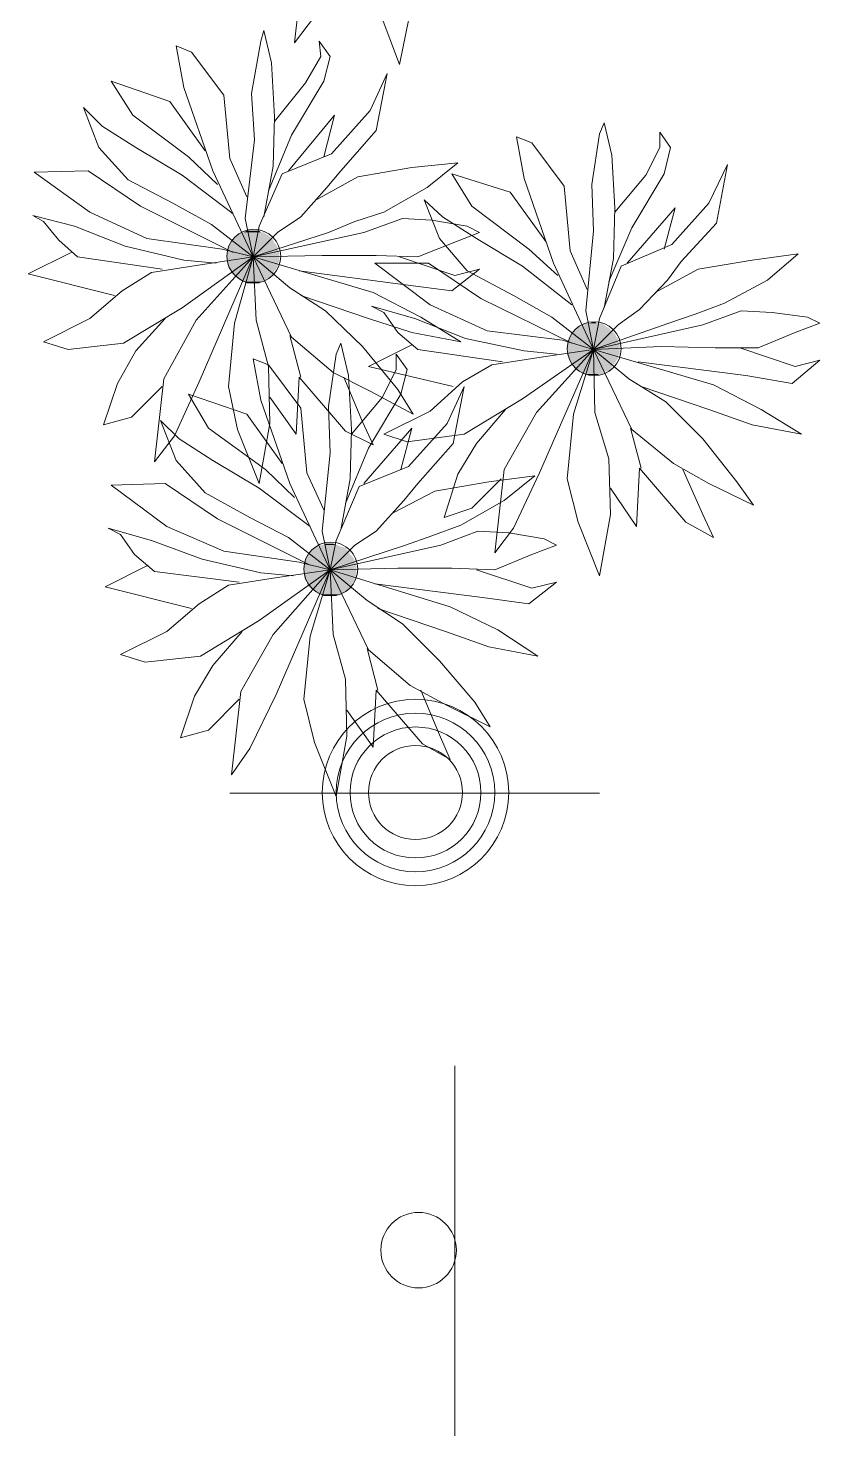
# Model space of a CAD drawing. Header units: millimetres. Extents: x -419 to 20046, y -14642 to 2638.
# Drawn here: x 16.887 to 17.316, y 21.156 to 21.917 of the extents above; entities that cross this region are included whole.
import ezdxf

# ---------------------------------------------------------------- set-up
doc = ezdxf.new("R2010")
doc.units = ezdxf.units.MM
for name, color, linetype, true_color in [('PDF11_EXECPP', 7, 'Continuous', 0xb3b3b3), ('PDF11_EXLSTR', 7, 'Continuous', 0xb3b3b3), ('PDF11_EXSISN', 7, 'Continuous', 0xb3b3b3)]:
    doc.layers.add(name, color=color, linetype=linetype, true_color=true_color)

msp = doc.modelspace()

# ---------------------------------------------------------------- linework, layer by layer
at = {"layer": 'PDF11_EXECPP', "lineweight": 20}
msp.add_lwpolyline([(17.19638, 21.50339), (16.99636, 21.50339)], dxfattribs=at)
for radius in [0.05042, 0.04292, 0.03542, 0.02542]:
    msp.add_circle((17.09678, 21.5038), radius, dxfattribs=at)
at = {"layer": 'PDF11_EXLSTR', "lineweight": 18}
for points in [[(17.03636, 21.95426), (17.03136, 21.90925), (17.0422, 21.92342)], [(17.0772, 21.92675), (17.08803, 21.89759), (17.0947, 21.93009)], [(16.99803, 21.81675), (16.97052, 21.83758), (16.94552, 21.85258), (16.92719, 21.86425), (16.91719, 21.87425), (16.92552, 21.85258), (16.94136, 21.83508), (16.96552, 21.82258), (16.98636, 21.81091), (17.00886, 21.79341), (17.00469, 21.81425), (17.00969, 21.85675), (17.00803, 21.88175), (17.01303, 21.91009), (17.01469, 21.91592), (17.01886, 21.89842), (17.02053, 21.86925), (17.01969, 21.84258), (17.01469, 21.81508)], [(17.00553, 21.82591), (16.99636, 21.84675), (16.99303, 21.88092), (16.97552, 21.90425), (16.96719, 21.90759), (16.97136, 21.88508), (16.98719, 21.84008), (17.00886, 21.79341), (16.99219, 21.79758), (16.95136, 21.80341), (16.92052, 21.81758), (16.89052, 21.83925), (16.91969, 21.84008), (16.94802, 21.82091), (16.99803, 21.79591)], [(17.02053, 21.86675), (17.0372, 21.88758), (17.04553, 21.90175), (17.0447, 21.91009), (17.05053, 21.90175), (17.0472, 21.88842), (17.0297, 21.85925), (17.01719, 21.82925)], [(17.04303, 21.82425), (17.06553, 21.83675), (17.0947, 21.84175), (17.1197, 21.84425), (17.10303, 21.83091), (17.0797, 21.81758), (17.06386, 21.81258), (17.0497, 21.80674), (17.00886, 21.79341), (17.02219, 21.80674), (17.0347, 21.81508), (17.04886, 21.83091), (17.05636, 21.84008), (17.07553, 21.86175), (17.08137, 21.89258), (17.0722, 21.87258), (17.05136, 21.84925), (17.0247, 21.83841), (17.01219, 21.81008), (17.00886, 21.79341), (17.06887, 21.80674), (17.0897, 21.81425), (17.10554, 21.81341), (17.1247, 21.81008), (17.13137, 21.80674), (17.11887, 21.80174), (17.09803, 21.79341), (17.07553, 21.79424), (17.04636, 21.79424), (17.00886, 21.79341), (16.98053, 21.78924), (16.95386, 21.78508), (16.93802, 21.77508), (16.92052, 21.76007), (16.89552, 21.74757), (16.90885, 21.74341), (16.93886, 21.74674), (16.97052, 21.76591), (17.00886, 21.79341), (16.97802, 21.75924), (16.96052, 21.72757), (16.95552, 21.68257), (16.96636, 21.69674), (16.97969, 21.7259), (17.00886, 21.79341), (16.99886, 21.75757), (16.99553, 21.7234), (17.00053, 21.70007), (17.01219, 21.6709), (17.01803, 21.7034), (17.01719, 21.73424), (17.01053, 21.75924), (17.00886, 21.79341), (17.0297, 21.75007), (17.0522, 21.73091), (17.0722, 21.7209), (17.09553, 21.7084), (17.0872, 21.72174), (17.06803, 21.74507), (17.04803, 21.76424), (17.02886, 21.77674), (17.00886, 21.79341), (17.07387, 21.77424), (17.0997, 21.76091), (17.12137, 21.74757), (17.0947, 21.75257), (17.07137, 21.76007), (17.0347, 21.77258)], [(16.98303, 21.85091), (16.96386, 21.87758), (16.93219, 21.88842), (16.94386, 21.87008), (16.97386, 21.84758), (16.98969, 21.83258)], [(17.02803, 21.84008), (17.05303, 21.87008), (17.0472, 21.84758)], [(17.18137, 21.76757), (17.15471, 21.78841), (17.1297, 21.80341), (17.11137, 21.81508), (17.10137, 21.82425), (17.1097, 21.80341), (17.1247, 21.78591), (17.14971, 21.77258), (17.17054, 21.76091), (17.19304, 21.74341), (17.18888, 21.76424), (17.19304, 21.80758), (17.19221, 21.83258), (17.19638, 21.86008), (17.19888, 21.86592), (17.20304, 21.84841), (17.20471, 21.82008), (17.20388, 21.79258), (17.19888, 21.76591)], [(17.18971, 21.77591), (17.18054, 21.79674), (17.17721, 21.83175), (17.15971, 21.85508), (17.15137, 21.85842), (17.15554, 21.83591), (17.17137, 21.79008), (17.19304, 21.74341), (17.17637, 21.74841), (17.13554, 21.75341), (17.1047, 21.76757), (17.0747, 21.79008), (17.10387, 21.79008), (17.1322, 21.77091), (17.18137, 21.74674)], [(17.20471, 21.81758), (17.22138, 21.83758), (17.22888, 21.85258), (17.22888, 21.86092), (17.23471, 21.85258), (17.23138, 21.83841), (17.21388, 21.80924), (17.20138, 21.78008)], [(17.22638, 21.77424), (17.24971, 21.78674), (17.27888, 21.79174), (17.30388, 21.79508), (17.28722, 21.78091), (17.26388, 21.76841), (17.24805, 21.76257), (17.23388, 21.75757), (17.19304, 21.74341), (17.20638, 21.75674), (17.21804, 21.76507), (17.23305, 21.78091), (17.24055, 21.79091), (17.25971, 21.81174), (17.26555, 21.84341), (17.25555, 21.82258), (17.23555, 21.80008), (17.20804, 21.78841), (17.19638, 21.76007), (17.19304, 21.74341), (17.25221, 21.75674), (17.27305, 21.76424), (17.28972, 21.76341), (17.30888, 21.76091), (17.31555, 21.75757), (17.30222, 21.75257), (17.28222, 21.74424), (17.25888, 21.74424), (17.22971, 21.74507), (17.19304, 21.74341), (17.16471, 21.73924), (17.13804, 21.73507), (17.1222, 21.7259), (17.1047, 21.71007), (17.0797, 21.69757), (17.0922, 21.6934), (17.12304, 21.69757), (17.15471, 21.71674), (17.19304, 21.74341), (17.16221, 21.70924), (17.1447, 21.6784), (17.1397, 21.6334), (17.14971, 21.64673), (17.16387, 21.67673), (17.19304, 21.74341), (17.18221, 21.7084), (17.17887, 21.6734), (17.18471, 21.65007), (17.19638, 21.6209), (17.20221, 21.65423), (17.20138, 21.68423), (17.19388, 21.70924), (17.19304, 21.74341), (17.21388, 21.70007), (17.23638, 21.68173), (17.25555, 21.6709), (17.27972, 21.65923), (17.27055, 21.67173), (17.25221, 21.69507), (17.23221, 21.71507), (17.21221, 21.72757), (17.19304, 21.74341), (17.25805, 21.72424), (17.28388, 21.7109), (17.30555, 21.69757), (17.27888, 21.70257), (17.25555, 21.7109), (17.21888, 21.7234)], [(17.16721, 21.80174), (17.14804, 21.82841), (17.11637, 21.83841), (17.1272, 21.82091), (17.15804, 21.79758), (17.17387, 21.78341)], [(17.21138, 21.79008), (17.23721, 21.82008), (17.23138, 21.79758)], [(16.95969, 21.78674), (16.91385, 21.79341), (16.90385, 21.80258), (16.89552, 21.81258), (16.88968, 21.81591), (16.91219, 21.81008), (16.93969, 21.79924), (16.97136, 21.79174), (16.98886, 21.79008)], [(16.91052, 21.79591), (16.88718, 21.78424), (16.93385, 21.77258)], [(17.08803, 21.79341), (17.11804, 21.78341), (17.13137, 21.78674), (17.11637, 21.77508), (17.09137, 21.77841), (17.03386, 21.78591)], [(17.14387, 21.73674), (17.09803, 21.74341), (17.0872, 21.75257), (17.0797, 21.76341), (17.07303, 21.76674), (17.09637, 21.76007), (17.12387, 21.74924), (17.15554, 21.74257), (17.17304, 21.74091)], [(16.96136, 21.76007), (16.94552, 21.74257), (16.93552, 21.72507), (16.92802, 21.70257), (16.94302, 21.70674), (16.95969, 21.7234)], [(17.0347, 21.7284), (17.02886, 21.75091)], [(17.0397, 21.64757), (17.01219, 21.6684), (16.98719, 21.6834), (16.96886, 21.69507), (16.95886, 21.70507), (16.96719, 21.6834), (16.98303, 21.6659), (17.00719, 21.65257), (17.02803, 21.64173), (17.05053, 21.62423), (17.04636, 21.64506), (17.05053, 21.68757), (17.0497, 21.71257), (17.05386, 21.74091), (17.05636, 21.74674), (17.06053, 21.72924), (17.0622, 21.70007), (17.06136, 21.6734), (17.05636, 21.6459)], [(17.0947, 21.74591), (17.07137, 21.73424), (17.1172, 21.7234)], [(17.27222, 21.74424), (17.30222, 21.73424), (17.31555, 21.73757), (17.30055, 21.72507), (17.27555, 21.72924), (17.21721, 21.73674)], [(17.0472, 21.65673), (17.03803, 21.67673), (17.0347, 21.71174), (17.01719, 21.73507), (17.00886, 21.73841), (17.01303, 21.7159), (17.02886, 21.6709), (17.05053, 21.62423), (17.03386, 21.6284), (16.99303, 21.63423), (16.96219, 21.64757), (16.93219, 21.67007), (16.96136, 21.6709), (16.98969, 21.65173), (17.0397, 21.62673)], [(17.0622, 21.69757), (17.07887, 21.71757), (17.08637, 21.73257), (17.08637, 21.74091), (17.0922, 21.73257), (17.08887, 21.71924), (17.07137, 21.69007), (17.05886, 21.66007)], [(17.01803, 21.71757), (17.0322, 21.69757), (17.03386, 21.7284), (17.05886, 21.69924), (17.07387, 21.69174), (17.06803, 21.70424), (17.05803, 21.7284)], [(17.0847, 21.65507), (17.1072, 21.66673), (17.13637, 21.67173), (17.16137, 21.67507), (17.1447, 21.66173), (17.12137, 21.6484), (17.10554, 21.64256), (17.09137, 21.63756), (17.05053, 21.62423), (17.06386, 21.63756), (17.07553, 21.64506), (17.09053, 21.66173), (17.09803, 21.6709), (17.1172, 21.69257), (17.12304, 21.7234), (17.11387, 21.7034), (17.09303, 21.68007), (17.06637, 21.66923), (17.05386, 21.64006), (17.05053, 21.62423), (17.11054, 21.63756), (17.13054, 21.64506), (17.14721, 21.64423), (17.16637, 21.6409), (17.17304, 21.63756), (17.15971, 21.63256), (17.1397, 21.62423), (17.11637, 21.62506), (17.0872, 21.62506), (17.05053, 21.62423), (17.02219, 21.62006), (16.99553, 21.6159), (16.97969, 21.6059), (16.96219, 21.59089), (16.93719, 21.57839), (16.95052, 21.57423), (16.98053, 21.57756), (17.01219, 21.59673), (17.05053, 21.62423), (17.01969, 21.58923), (17.00219, 21.55839), (16.99719, 21.51339), (17.00719, 21.52756), (17.02136, 21.55672), (17.05053, 21.62423), (17.0397, 21.58839), (17.03636, 21.55422), (17.0422, 21.53089), (17.05386, 21.50172), (17.0597, 21.53422), (17.05886, 21.56506), (17.0522, 21.58923), (17.05053, 21.62423), (17.07137, 21.58089), (17.09387, 21.56172), (17.11387, 21.55089), (17.1372, 21.53922), (17.12887, 21.55256), (17.1097, 21.57506), (17.0897, 21.59506), (17.07053, 21.60756), (17.05053, 21.62423), (17.11554, 21.60423), (17.14137, 21.59173), (17.16304, 21.57756), (17.13637, 21.58256), (17.11304, 21.59089), (17.07637, 21.60339)], [(17.0247, 21.68173), (17.00553, 21.7084), (16.97386, 21.71924), (16.98469, 21.7009), (17.01553, 21.6784), (17.03136, 21.6634)], [(17.14554, 21.7109), (17.1297, 21.69257), (17.1197, 21.6759), (17.1122, 21.65257), (17.1272, 21.65757), (17.14304, 21.6734)], [(17.06887, 21.6709), (17.0947, 21.7009), (17.08887, 21.6784)], [(17.21888, 21.67923), (17.21304, 21.7009)], [(17.20221, 21.6684), (17.21638, 21.64757), (17.21804, 21.67923), (17.24305, 21.65007), (17.25805, 21.64173), (17.25221, 21.65423), (17.24138, 21.6784)], [(17.00136, 21.61756), (16.95552, 21.6234), (16.94469, 21.63256), (16.93719, 21.6434), (16.93052, 21.64673), (16.95386, 21.64006), (16.98136, 21.63006), (17.01303, 21.62256), (17.03053, 21.6209)], [(16.95219, 21.62673), (16.92885, 21.61506), (16.97552, 21.60339)], [(17.1297, 21.62423), (17.15971, 21.61423), (17.17304, 21.61756), (17.15804, 21.6059), (17.13304, 21.60923), (17.0747, 21.61673)], [(17.00303, 21.59089), (16.98719, 21.57256), (16.97719, 21.55589), (16.96969, 21.53339), (16.98469, 21.53756), (17.00136, 21.55422)], [(17.07637, 21.55922), (17.07053, 21.58173)], [(17.0597, 21.54839), (17.07387, 21.52839), (17.07553, 21.55922), (17.10053, 21.53006), (17.11554, 21.52172), (17.1097, 21.53506), (17.0997, 21.55922)]]:
    msp.add_lwpolyline(points, dxfattribs=at)
for centre in [(17.00928, 21.79383), (17.19346, 21.74382), (17.05095, 21.62465)]:
    msp.add_circle(centre, 0.01458, dxfattribs=at)
at = {"layer": 'PDF11_EXLSTR', "transparency": 33554559}
for points in [[(16.99969, 21.80424), (17.01886, 21.80341), (16.99886, 21.80341)], [(17.00053, 21.80508), (17.01803, 21.80424), (16.99969, 21.80424)], [(17.01803, 21.80424), (16.99969, 21.80424), (17.01886, 21.80341)], [(17.00136, 21.80591), (17.01719, 21.80508), (17.00053, 21.80508)], [(17.01719, 21.80508), (17.00053, 21.80508), (17.01803, 21.80424)], [(17.00303, 21.80674), (17.01553, 21.80591), (17.00136, 21.80591)], [(17.01553, 21.80591), (17.00136, 21.80591), (17.01719, 21.80508)], [(17.00386, 21.80674), (17.01469, 21.80674), (17.00303, 21.80674)], [(17.01469, 21.80674), (17.00303, 21.80674), (17.01553, 21.80591)], [(17.00553, 21.80758), (17.01303, 21.80674), (17.00386, 21.80674)], [(17.01303, 21.80674), (17.00386, 21.80674), (17.01469, 21.80674)], [(17.00719, 21.80758), (17.01219, 21.80758), (17.00553, 21.80758)], [(17.01219, 21.80758), (17.00553, 21.80758), (17.01303, 21.80674)], [(17.00969, 21.80758), (17.01053, 21.80758), (17.00719, 21.80758)], [(17.01053, 21.80758), (17.00719, 21.80758), (17.01219, 21.80758)], [(16.99553, 21.79841), (17.02219, 21.79758), (16.99469, 21.79758)], [(17.02219, 21.79758), (16.99469, 21.79758), (17.02303, 21.79591)], [(16.99469, 21.79758), (17.02303, 21.79591), (16.99469, 21.79591)], [(16.99636, 21.80008), (17.02219, 21.79841), (16.99553, 21.79841)], [(17.02219, 21.79841), (16.99553, 21.79841), (17.02219, 21.79758)], [(16.99719, 21.80091), (17.02136, 21.80008), (16.99636, 21.80008)], [(17.02136, 21.80008), (16.99636, 21.80008), (17.02219, 21.79841)], [(16.99886, 21.80341), (17.01969, 21.80258), (16.99719, 21.80258)], [(17.01969, 21.80258), (16.99719, 21.80258), (17.02053, 21.80091)], [(16.99719, 21.80258), (17.02053, 21.80091), (16.99719, 21.80091)], [(17.02053, 21.80091), (16.99719, 21.80091), (17.02136, 21.80008)], [(17.01886, 21.80341), (16.99886, 21.80341), (17.01969, 21.80258)], [(17.02303, 21.79591), (16.99469, 21.79591), (17.02303, 21.79508)], [(16.99469, 21.79591), (17.02303, 21.79508), (16.99469, 21.79508)], [(17.02303, 21.79508), (16.99469, 21.79508), (17.02303, 21.79341)], [(16.99469, 21.79508), (17.02303, 21.79341), (16.99469, 21.79341)], [(17.02303, 21.79341), (16.99469, 21.79341), (17.02303, 21.79174)], [(16.99469, 21.79341), (17.02303, 21.79174), (16.99469, 21.79174)], [(17.02303, 21.79174), (16.99469, 21.79174), (17.02303, 21.79091)], [(16.99469, 21.79174), (17.02303, 21.79091), (16.99469, 21.79091)], [(17.02303, 21.79091), (16.99469, 21.79091), (17.02219, 21.78924)], [(16.99469, 21.79091), (17.02219, 21.78924), (16.99469, 21.78924)], [(17.02219, 21.78924), (16.99469, 21.78924), (17.02219, 21.78841)], [(16.99469, 21.78924), (17.02219, 21.78841), (16.99553, 21.78841)], [(17.02219, 21.78841), (16.99553, 21.78841), (17.02136, 21.78674)], [(16.99553, 21.78841), (17.02136, 21.78674), (16.99636, 21.78674)], [(17.02136, 21.78674), (16.99636, 21.78674), (17.02053, 21.78591)], [(16.99636, 21.78674), (17.02053, 21.78591), (16.99719, 21.78591)], [(17.02053, 21.78591), (16.99719, 21.78591), (17.01969, 21.78424)], [(16.99719, 21.78591), (17.01969, 21.78424), (16.99719, 21.78424)], [(17.01969, 21.78424), (16.99719, 21.78424), (17.01886, 21.78341)], [(16.99719, 21.78424), (17.01886, 21.78341), (16.99886, 21.78341)], [(17.01886, 21.78341), (16.99886, 21.78341), (17.01803, 21.78258)], [(16.99886, 21.78341), (17.01803, 21.78258), (16.99969, 21.78258)], [(17.01803, 21.78258), (16.99969, 21.78258), (17.01719, 21.78174)], [(16.99969, 21.78258), (17.01719, 21.78174), (17.00053, 21.78174)], [(17.01719, 21.78174), (17.00053, 21.78174), (17.01553, 21.78091)], [(17.00053, 21.78174), (17.01553, 21.78091), (17.00136, 21.78091)], [(17.01553, 21.78091), (17.00136, 21.78091), (17.01469, 21.78008)], [(17.00136, 21.78091), (17.01469, 21.78008), (17.00303, 21.78008)], [(17.01469, 21.78008), (17.00303, 21.78008), (17.01303, 21.78008)], [(17.00303, 21.78008), (17.01303, 21.78008), (17.00386, 21.78008)], [(17.01303, 21.78008), (17.00386, 21.78008), (17.01219, 21.77924)], [(17.00386, 21.78008), (17.01219, 21.77924), (17.00553, 21.77924)], [(17.00553, 21.77924), (17.00636, 21.77924), (17.01053, 21.77924)], [(17.00553, 21.77924), (17.01219, 21.77924), (17.01053, 21.77924)], [(17.00636, 21.77924), (17.01053, 21.77924), (17.00969, 21.77924)], [(17.19388, 21.75841), (17.19471, 21.75757), (17.19054, 21.75757)], [(17.18054, 21.75174), (17.20554, 21.75007), (17.17971, 21.75007)], [(17.18137, 21.75257), (17.20471, 21.75174), (17.18054, 21.75174)], [(17.20471, 21.75174), (17.18054, 21.75174), (17.20554, 21.75007)], [(17.18221, 21.75341), (17.20388, 21.75257), (17.18137, 21.75257)], [(17.20388, 21.75257), (17.18137, 21.75257), (17.20471, 21.75174)], [(17.18304, 21.75424), (17.20304, 21.75341), (17.18221, 21.75341)], [(17.20304, 21.75341), (17.18221, 21.75341), (17.20388, 21.75257)], [(17.18471, 21.75507), (17.20221, 21.75424), (17.18304, 21.75424)], [(17.20221, 21.75424), (17.18304, 21.75424), (17.20304, 21.75341)], [(17.18554, 21.75591), (17.20138, 21.75507), (17.18471, 21.75507)], [(17.20138, 21.75507), (17.18471, 21.75507), (17.20221, 21.75424)], [(17.18721, 21.75674), (17.19971, 21.75591), (17.18554, 21.75591)], [(17.19971, 21.75591), (17.18554, 21.75591), (17.20138, 21.75507)], [(17.18804, 21.75757), (17.19888, 21.75674), (17.18721, 21.75674)], [(17.19888, 21.75674), (17.18721, 21.75674), (17.19971, 21.75591)], [(17.18971, 21.75757), (17.19721, 21.75757), (17.18804, 21.75757)], [(17.19721, 21.75757), (17.18804, 21.75757), (17.19888, 21.75674)], [(17.19054, 21.75757), (17.19638, 21.75757), (17.18971, 21.75757)], [(17.19638, 21.75757), (17.18971, 21.75757), (17.19721, 21.75757)], [(17.19471, 21.75757), (17.19054, 21.75757), (17.19638, 21.75757)], [(17.17971, 21.74924), (17.20638, 21.74757), (17.17887, 21.74757)], [(17.20638, 21.74757), (17.17887, 21.74757), (17.20721, 21.74674)], [(17.17887, 21.74757), (17.20721, 21.74674), (17.17887, 21.74674)], [(17.20721, 21.74674), (17.17887, 21.74674), (17.20721, 21.74507)], [(17.17887, 21.74674), (17.20721, 21.74507), (17.17887, 21.74507)], [(17.20721, 21.74507), (17.17887, 21.74507), (17.20721, 21.74341)], [(17.17887, 21.74507), (17.20721, 21.74341), (17.17887, 21.74341)], [(17.20721, 21.74341), (17.17887, 21.74341), (17.20721, 21.74257)], [(17.17887, 21.74341), (17.20721, 21.74257), (17.17887, 21.74257)], [(17.20554, 21.75007), (17.17971, 21.75007), (17.20638, 21.74924)], [(17.17971, 21.75007), (17.20638, 21.74924), (17.17971, 21.74924)], [(17.20638, 21.74924), (17.17971, 21.74924), (17.20638, 21.74757)], [(17.20721, 21.74257), (17.17887, 21.74257), (17.20721, 21.74091)], [(17.17887, 21.74257), (17.20721, 21.74091), (17.17887, 21.74091)], [(17.20721, 21.74091), (17.17887, 21.74091), (17.20638, 21.74007)], [(17.17887, 21.74091), (17.20638, 21.74007), (17.17887, 21.74007)], [(17.20638, 21.74007), (17.17887, 21.74007), (17.20638, 21.73841)], [(17.17887, 21.74007), (17.20638, 21.73841), (17.17971, 21.73841)], [(17.20638, 21.73841), (17.17971, 21.73841), (17.20554, 21.73757)], [(17.17971, 21.73841), (17.20554, 21.73757), (17.17971, 21.73757)], [(17.20554, 21.73757), (17.17971, 21.73757), (17.20471, 21.73591)], [(17.17971, 21.73757), (17.20471, 21.73591), (17.18054, 21.73591)], [(17.20471, 21.73591), (17.18054, 21.73591), (17.20388, 21.73507)], [(17.18054, 21.73591), (17.20388, 21.73507), (17.18137, 21.73507)], [(17.20388, 21.73507), (17.18137, 21.73507), (17.20304, 21.73424)], [(17.18137, 21.73507), (17.20304, 21.73424), (17.18221, 21.73424)], [(17.20304, 21.73424), (17.18221, 21.73424), (17.20221, 21.73257)], [(17.18221, 21.73424), (17.20221, 21.73257), (17.18304, 21.73257)], [(17.20221, 21.73257), (17.18304, 21.73257), (17.20138, 21.73174)], [(17.18304, 21.73257), (17.20138, 21.73174), (17.18471, 21.73174)], [(17.20138, 21.73174), (17.18471, 21.73174), (17.19971, 21.73174)], [(17.18471, 21.73174), (17.19971, 21.73174), (17.18554, 21.73174)], [(17.19971, 21.73174), (17.18554, 21.73174), (17.19888, 21.73091)], [(17.18554, 21.73174), (17.19888, 21.73091), (17.18721, 21.73091)], [(17.19888, 21.73091), (17.18721, 21.73091), (17.19721, 21.73007)], [(17.18721, 21.73091), (17.19721, 21.73007), (17.18804, 21.73007)], [(17.19721, 21.73007), (17.18804, 21.73007), (17.19638, 21.73007)], [(17.18804, 21.73007), (17.19638, 21.73007), (17.18971, 21.73007)], [(17.18971, 21.73007), (17.19054, 21.72924), (17.19471, 21.72924)], [(17.18971, 21.73007), (17.19638, 21.73007), (17.19471, 21.72924)], [(17.19054, 21.72924), (17.19471, 21.72924), (17.19388, 21.72924)], [(17.04303, 21.63673), (17.05886, 21.6359), (17.0422, 21.6359)], [(17.0447, 21.63673), (17.0572, 21.63673), (17.04303, 21.63673)], [(17.0572, 21.63673), (17.04303, 21.63673), (17.05886, 21.6359)], [(17.04553, 21.63756), (17.05636, 21.63673), (17.0447, 21.63673)], [(17.05636, 21.63673), (17.0447, 21.63673), (17.0572, 21.63673)], [(17.0472, 21.63756), (17.0547, 21.63756), (17.04553, 21.63756)], [(17.0547, 21.63756), (17.04553, 21.63756), (17.05636, 21.63673)], [(17.04803, 21.6384), (17.05386, 21.63756), (17.0472, 21.63756)], [(17.05386, 21.63756), (17.0472, 21.63756), (17.0547, 21.63756)], [(17.05136, 21.6384), (17.0522, 21.6384), (17.04803, 21.6384)], [(17.0522, 21.6384), (17.04803, 21.6384), (17.05386, 21.63756)], [(17.0372, 21.62923), (17.06386, 21.6284), (17.03636, 21.6284)], [(17.03803, 21.6309), (17.06386, 21.62923), (17.0372, 21.62923)], [(17.06386, 21.62923), (17.0372, 21.62923), (17.06386, 21.6284)], [(17.03886, 21.63256), (17.0622, 21.63173), (17.03803, 21.63173)], [(17.0622, 21.63173), (17.03803, 21.63173), (17.06303, 21.6309)], [(17.03803, 21.63173), (17.06303, 21.6309), (17.03803, 21.6309)], [(17.06303, 21.6309), (17.03803, 21.6309), (17.06386, 21.62923)], [(17.0397, 21.63423), (17.06136, 21.63256), (17.03886, 21.63256)], [(17.06136, 21.63256), (17.03886, 21.63256), (17.0622, 21.63173)], [(17.04136, 21.63506), (17.06053, 21.63423), (17.0397, 21.63423)], [(17.06053, 21.63423), (17.0397, 21.63423), (17.06136, 21.63256)], [(17.0422, 21.6359), (17.0597, 21.63506), (17.04136, 21.63506)], [(17.0597, 21.63506), (17.04136, 21.63506), (17.06053, 21.63423)], [(17.05886, 21.6359), (17.0422, 21.6359), (17.0597, 21.63506)], [(17.06386, 21.6284), (17.03636, 21.6284), (17.0647, 21.62673)], [(17.03636, 21.6284), (17.0647, 21.62673), (17.03636, 21.62673)], [(17.0647, 21.62673), (17.03636, 21.62673), (17.0647, 21.62506)], [(17.03636, 21.62673), (17.0647, 21.62506), (17.03636, 21.62506)], [(17.0647, 21.62506), (17.03636, 21.62506), (17.0647, 21.62423)], [(17.03636, 21.62506), (17.0647, 21.62423), (17.03636, 21.62423)], [(17.0647, 21.62423), (17.03636, 21.62423), (17.0647, 21.62256)], [(17.03636, 21.62423), (17.0647, 21.62256), (17.03636, 21.62256)], [(17.0647, 21.62256), (17.03636, 21.62256), (17.0647, 21.6209)], [(17.03636, 21.62256), (17.0647, 21.6209), (17.03636, 21.62173)], [(17.0647, 21.6209), (17.03636, 21.62173), (17.06386, 21.62006)], [(17.03636, 21.62173), (17.06386, 21.62006), (17.03636, 21.62006)], [(17.06386, 21.62006), (17.03636, 21.62006), (17.06386, 21.6184)], [(17.03636, 21.62006), (17.06386, 21.6184), (17.0372, 21.6184)], [(17.06386, 21.6184), (17.0372, 21.6184), (17.06303, 21.61756)], [(17.0372, 21.6184), (17.06303, 21.61756), (17.03803, 21.61756)], [(17.06303, 21.61756), (17.03803, 21.61756), (17.0622, 21.6159)], [(17.03803, 21.61756), (17.0622, 21.6159), (17.03803, 21.6159)], [(17.0622, 21.6159), (17.03803, 21.6159), (17.06136, 21.61506)], [(17.03803, 21.6159), (17.06136, 21.61506), (17.03886, 21.61506)], [(17.06136, 21.61506), (17.03886, 21.61506), (17.06053, 21.61423)], [(17.03886, 21.61506), (17.06053, 21.61423), (17.0397, 21.61423)], [(17.06053, 21.61423), (17.0397, 21.61423), (17.0597, 21.6134)], [(17.0397, 21.61423), (17.0597, 21.6134), (17.04136, 21.6134)], [(17.0597, 21.6134), (17.04136, 21.6134), (17.05886, 21.61256)], [(17.04136, 21.6134), (17.05886, 21.61256), (17.0422, 21.61256)], [(17.05886, 21.61256), (17.0422, 21.61256), (17.0572, 21.61173)], [(17.0422, 21.61256), (17.0572, 21.61173), (17.04303, 21.61173)], [(17.0572, 21.61173), (17.04303, 21.61173), (17.05636, 21.6109)], [(17.04303, 21.61173), (17.05636, 21.6109), (17.0447, 21.6109)], [(17.05636, 21.6109), (17.0447, 21.6109), (17.0547, 21.6109)], [(17.0447, 21.6109), (17.0547, 21.6109), (17.04553, 21.6109)], [(17.0547, 21.6109), (17.04553, 21.6109), (17.05386, 21.61006)], [(17.04553, 21.6109), (17.05386, 21.61006), (17.0472, 21.61006)], [(17.0472, 21.61006), (17.04803, 21.61006), (17.0522, 21.61006)], [(17.0472, 21.61006), (17.05386, 21.61006), (17.0522, 21.61006)], [(17.04803, 21.61006), (17.0522, 21.61006), (17.05136, 21.61006)]]:
    msp.add_solid(points, dxfattribs=at)
at = {"layer": 'PDF11_EXSISN', "lineweight": 20}
msp.add_lwpolyline([(17.11804, 21.35588), (17.11804, 21.15586)], dxfattribs=at)
msp.add_circle((17.09845, 21.25628), 0.02042, dxfattribs=at)

doc.saveas('drawing.dxf')
